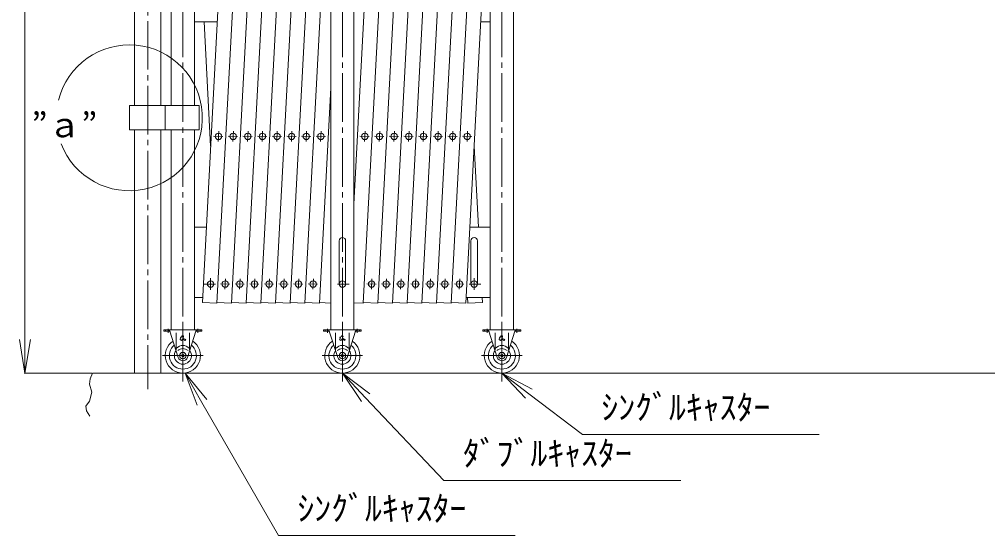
# Model space of a CAD drawing. Units: millimetres, scale not verified. Extents: x -8390 to 3202, y -1728 to 1728.
# Drawn here: x -3131 to -1341, y -1728 to -773 of the extents above; entities that cross this region are included whole.
import ezdxf
from ezdxf.enums import TextEntityAlignment as Align

# ---------------------------------------------------------------- set-up
doc = ezdxf.new("R2010")
doc.units = ezdxf.units.MM
doc.header["$LTSCALE"] = 10
doc.linetypes.add('CHAIN2', pattern=[12, 9, -1, 1, -1])
doc.linetypes.add('DASHED2', pattern=[3, 2, -1])
for name, color, linetype, lineweight in [('0-2_10 当社外形線', 7, 'Continuous', 18), ('0-3_12 当社中心線', 7, 'CHAIN2', 18), ('0-4_13 当社破線', 7, 'DASHED2', 18), ('0-6_20 躯体・土木、外形線', 7, 'Continuous', 18), ('0-7_30 関連外形線', 7, 'Continuous', 18), ('0-9_32 関連中心線', 7, 'CHAIN2', 18), ('0-A_21 躯体・土木細線', 7, 'Continuous', 18), ('0-B_05 寸法', 7, 'Continuous', 18)]:
    doc.layers.add(name, color=color, linetype=linetype, lineweight=lineweight)
doc.styles.add('ＭＳ ゴシック', font='')
doc.styles.get('ＭＳ ゴシック').set_extended_font_data('MS Gothic')

msp = doc.modelspace()

# ---------------------------------------------------------------- linework, layer by layer
at = {"layer": '0-2_10 当社外形線'}
for p, q in [((-2217.72, -167.24), (-2217.72, -1347.24)), ((-2708.14, -206.46), (-2766.07, -1297.91)), ((-2302.15, -207.89), (-2360.01, -1297.91)), ((-2850.42, -577.24), (-2850.42, -932.24)), ((-2807.72, -577.24), (-2807.72, -932.24)), ((-2555.42, -732.24), (-2555.42, -1347.24)), ((-2512.72, -732.24), (-2512.72, -1347.24)), ((-2807.72, -777.24), (-2765.51, -777.24)), ((-2777.72, -1007.24), (-2789.93, -777.24)), ((-2260.42, -777.24), (-2278.23, -777.24)), ((-2861.57, -932.24), (-2861.57, -977.24)), ((-2799.07, -932.24), (-2799.07, -977.24)), ((-2850.42, -977.24), (-2850.42, -1347.24)), ((-2807.72, -977.24), (-2807.72, -1347.24)), ((-2290.42, -1006.92), (-2282.44, -1157.24)), ((-2807.72, -1157.24), (-2785.68, -1157.24)), ((-2260.42, -1157.24), (-2298.4, -1157.24)), ((-2540.07, -1262.24), (-2540.07, -1182.24)), ((-2528.07, -1182.24), (-2528.07, -1262.24)), ((-2296.42, -1262.24), (-2296.42, -1182.24)), ((-2284.42, -1182.24), (-2284.42, -1262.24)), ((-2792.58, -1287.24), (-2807.72, -1287.24)), ((-2305.3, -1287.24), (-2260.42, -1287.24)), ((-2302.61, -1287.24), (-2302.05, -1297.91)), ((-2275.54, -1287.24), (-2275.05, -1296.48)), ((-2766.07, -1297.91), (-2793.07, -1296.48)), ((-2555.42, -1297.6), (-2576.49, -1296.48)), ((-2495.37, -1297.91), (-2512.72, -1296.99)), ((-2468.3, -1297.91), (-2495.3, -1296.48)), ((-2441.23, -1297.91), (-2468.22, -1296.48)), ((-2414.16, -1297.91), (-2441.15, -1296.48)), ((-2387.08, -1297.91), (-2414.08, -1296.48)), ((-2360.01, -1297.91), (-2387.01, -1296.48)), ((-2332.94, -1297.91), (-2359.94, -1296.48)), ((-2302.05, -1297.91), (-2275.05, -1296.48)), ((-2794.07, -1347.24), (-2864.07, -1347.24)), ((-2837.64, -1397.98), (-2853.21, -1349.33)), ((-2841.57, -1352.74), (-2841.57, -1383.74)), ((-2832.91, -1360.4), (-2832.25, -1360.74)), ((-2804.93, -1349.33), (-2820.5, -1397.98)), ((-2816.57, -1352.74), (-2816.57, -1383.74)), ((-2499.07, -1347.24), (-2569.07, -1347.24)), ((-2542.64, -1397.98), (-2558.21, -1349.33)), ((-2546.57, -1352.74), (-2546.57, -1383.74)), ((-2537.91, -1360.4), (-2537.25, -1360.74)), ((-2509.93, -1349.33), (-2525.5, -1397.98)), ((-2521.57, -1352.74), (-2521.57, -1383.74)), ((-2204.07, -1347.24), (-2274.07, -1347.24)), ((-2247.64, -1397.98), (-2263.21, -1349.33)), ((-2251.57, -1352.74), (-2251.57, -1383.74)), ((-2242.91, -1360.4), (-2242.25, -1360.74)), ((-2214.93, -1349.33), (-2230.5, -1397.98)), ((-2226.57, -1352.74), (-2226.57, -1383.74)), ((-2834.04, -1364.11), (-2834.2, -1365.33)), ((-2834.2, -1365.33), (-2831.88, -1366.6)), ((-2834.04, -1364.11), (-2833.26, -1363.73)), ((-2831.88, -1366.6), (-2830.95, -1365.81)), ((-2831.05, -1364.95), (-2830.95, -1365.81)), ((-2829.74, -1363.68), (-2824.74, -1366.6)), ((-2829.03, -1362.4), (-2823.89, -1365.05)), ((-2824.74, -1366.6), (-2823.89, -1365.05)), ((-2539.04, -1364.11), (-2539.2, -1365.33)), ((-2539.2, -1365.33), (-2536.88, -1366.6)), ((-2539.04, -1364.11), (-2538.26, -1363.73)), ((-2536.88, -1366.6), (-2535.95, -1365.81)), ((-2536.04, -1364.95), (-2535.95, -1365.81)), ((-2534.73, -1363.68), (-2529.74, -1366.6)), ((-2534.03, -1362.4), (-2528.89, -1365.05)), ((-2529.74, -1366.6), (-2528.89, -1365.05)), ((-2244.04, -1364.11), (-2244.2, -1365.33)), ((-2244.2, -1365.33), (-2241.88, -1366.6)), ((-2244.04, -1364.11), (-2243.26, -1363.73)), ((-2241.88, -1366.6), (-2240.95, -1365.81)), ((-2241.04, -1364.95), (-2240.95, -1365.81)), ((-2239.73, -1363.68), (-2234.74, -1366.6)), ((-2239.03, -1362.4), (-2233.89, -1365.05)), ((-2234.74, -1366.6), (-2233.89, -1365.05))]:
    msp.add_line(p, q, dxfattribs=at)
for points in [[(-2217.72, -167.24), (-2260.42, -167.24), (-2260.42, -1347.24)], [(-2708.22, -208.01), (-2735.22, -206.57), (-2793.07, -1296.48)], [(-2681.07, -206.46), (-2739, -1297.91), (-2766, -1296.48)], [(-2653.99, -206.46), (-2711.93, -1297.91), (-2738.93, -1296.48)], [(-2626.92, -206.46), (-2684.86, -1297.91), (-2711.85, -1296.48)], [(-2599.86, -206.57), (-2657.79, -1297.91), (-2684.78, -1296.48)], [(-2572.78, -206.57), (-2630.71, -1297.91), (-2657.71, -1296.48)], [(-2545.71, -206.57), (-2603.64, -1297.91), (-2630.64, -1296.48)], [(-2437.59, -209.33), (-2464.58, -207.89), (-2512.72, -1114.71)], [(-2410.51, -209.33), (-2437.51, -207.89), (-2495.37, -1297.91)], [(-2383.44, -209.33), (-2410.44, -207.89), (-2468.3, -1297.91)], [(-2356.37, -209.33), (-2383.37, -207.89), (-2441.23, -1297.91)], [(-2329.3, -209.33), (-2356.29, -207.89), (-2414.16, -1297.91)], [(-2302.23, -209.33), (-2329.22, -207.89), (-2387.08, -1297.91)], [(-2302.15, -207.89), (-2275.15, -209.33), (-2332.94, -1297.91)], [(-2276.14, -737.98), (-2305.87, -1297.91), (-2332.86, -1296.48)], [(-2555.42, -899.45), (-2576.57, -1297.91), (-2603.57, -1296.48)], [(-2799.07, -932.24), (-2928.04, -932.24), (-2928.04, -977.24), (-2799.07, -977.24)], [(-2864.07, -1347.24), (-2864.07, -1349.54), (-2854.6, -1349.54)], [(-2832.91, -1360.4), (-2833.5, -1361.48), (-2832.86, -1361.86)], [(-2794.07, -1347.24), (-2794.07, -1349.54), (-2803.54, -1349.54)], [(-2569.07, -1347.24), (-2569.07, -1349.54), (-2559.6, -1349.54)], [(-2537.91, -1360.4), (-2538.5, -1361.48), (-2537.86, -1361.86)], [(-2499.07, -1347.24), (-2499.07, -1349.54), (-2508.53, -1349.54)], [(-2274.07, -1347.24), (-2274.07, -1349.54), (-2264.6, -1349.54)], [(-2242.91, -1360.4), (-2243.5, -1361.48), (-2242.86, -1361.86)], [(-2204.07, -1347.24), (-2204.07, -1349.54), (-2213.53, -1349.54)]]:
    msp.add_lwpolyline(points, dxfattribs=at)
for centre, radius in [((-2763.23, -989.03), 6), ((-2736.16, -989.03), 6), ((-2709.09, -989.03), 6), ((-2682.02, -989.03), 6), ((-2654.95, -989.03), 6), ((-2627.87, -989.03), 6), ((-2600.8, -989.03), 6), ((-2573.73, -989.03), 6), ((-2492.53, -989.03), 6), ((-2465.46, -989.03), 6), ((-2438.39, -989.03), 6), ((-2411.31, -989.03), 6), ((-2384.24, -989.03), 6), ((-2357.17, -989.03), 6), ((-2330.1, -989.03), 6), ((-2303.03, -989.03), 6), ((-2777.72, -1262.24), 6), ((-2750.66, -1262.24), 6), ((-2723.59, -1262.24), 6), ((-2696.52, -1262.24), 6), ((-2669.45, -1262.24), 6), ((-2642.38, -1262.24), 6), ((-2615.3, -1262.24), 6), ((-2588.23, -1262.24), 6), ((-2534.07, -1262.24), 6), ((-2479.96, -1262.24), 6), ((-2452.89, -1262.24), 6), ((-2425.82, -1262.24), 6), ((-2398.75, -1262.24), 6), ((-2371.67, -1262.24), 6), ((-2344.6, -1262.24), 6), ((-2317.53, -1262.24), 6), ((-2290.42, -1262.24), 6), ((-2829.07, -1394.74), 6), ((-2829.07, -1394.74), 1.5), ((-2534.07, -1394.74), 6), ((-2534.07, -1394.74), 1.5), ((-2239.07, -1394.74), 6), ((-2239.07, -1394.74), 1.5)]:
    msp.add_circle(centre, radius, dxfattribs=at)
for centre, radius, start, end in [((-2534.07, -1182.24), 6, 0, 180), ((-2290.42, -1182.24), 6, 359.99991, 179.99991), ((-2856.07, -1350.24), 3, 17.74521, 89.99998), ((-2854.6, -1351.54), 2, 17.74521, 89.99998), ((-2827.79, -1363.92), 5.47, 122.27789, 178.06362), ((-2834.13, -1360.43), 5.47, 304.36918, 0.07583), ((-2829.62, -1358.99), 1.15, 82.54008, 195.52258), ((-2829.74, -1359.95), 2.12, 39.89269, 82.54008), ((-2829, -1359.33), 1.15, 286.91015, 0.09193), ((-2829, -1359.33), 1.15, 0.07583, 39.89269), ((-2803.54, -1351.54), 2, 89.99998, 162.25475), ((-2802.07, -1350.24), 3, 89.99998, 162.25475), ((-2561.07, -1350.24), 3, 17.74521, 89.99998), ((-2559.6, -1351.54), 2, 17.74521, 89.99998), ((-2532.79, -1363.92), 5.47, 122.27789, 178.06362), ((-2539.13, -1360.43), 5.47, 304.36918, 0.07583), ((-2534.62, -1358.99), 1.15, 82.54008, 195.52258), ((-2534.74, -1359.95), 2.12, 39.89269, 82.54008), ((-2534, -1359.33), 1.15, 286.91015, 0.09193), ((-2534, -1359.33), 1.15, 0.07583, 39.89269), ((-2508.53, -1351.54), 2, 89.99998, 162.25475), ((-2507.07, -1350.24), 3, 89.99998, 162.25475), ((-2266.07, -1350.24), 3, 17.74521, 89.99998), ((-2264.6, -1351.54), 2, 17.74521, 89.99998), ((-2237.79, -1363.92), 5.47, 122.27789, 178.06362), ((-2244.13, -1360.43), 5.47, 304.36918, 0.07583), ((-2239.62, -1358.99), 1.15, 82.54008, 195.52258), ((-2239.74, -1359.95), 2.12, 39.89269, 82.54008), ((-2239, -1359.33), 1.15, 286.91015, 0.09193), ((-2239, -1359.33), 1.15, 0.07583, 39.89269), ((-2213.53, -1351.54), 2, 89.99998, 162.25475), ((-2212.07, -1350.24), 3, 89.99998, 162.25475), ((-2829.07, -1394.74), 32.5, 124.10171, 55.89828), ((-2829.07, -1394.74), 25, 129.2203, 50.7797), ((-2829.07, -1390.74), 15, 39.9445, 140.05546), ((-2534.07, -1394.74), 32.5, 124.10171, 55.89828), ((-2534.07, -1394.74), 25, 129.2203, 50.7797), ((-2534.07, -1390.74), 15, 39.9445, 140.05546), ((-2239.07, -1394.74), 32.5, 124.10171, 55.89828), ((-2239.07, -1394.74), 25, 129.2203, 50.7797), ((-2239.07, -1390.74), 15, 39.9445, 140.05546), ((-2829.07, -1394.74), 15.85, 143.01581, 36.98419), ((-2829.07, -1395.64), 14, 47.26789, 132.73208), ((-2534.07, -1394.74), 15.85, 143.01581, 36.98419), ((-2534.07, -1395.64), 14, 47.26789, 132.73208), ((-2239.07, -1394.74), 15.85, 143.01581, 36.98419), ((-2239.07, -1395.64), 14, 47.26789, 132.73208), ((-2829.07, -1395.24), 9, 197.74526, 342.25472), ((-2534.07, -1395.24), 9, 197.74526, 342.25472), ((-2239.07, -1395.24), 9, 197.74526, 342.25472)]:
    msp.add_arc(centre, radius, start, end, dxfattribs=at)
at = {"layer": '0-3_12 当社中心線'}
for p, q in [((-2829.07, -1442.38), (-2829.07, -127.24)), ((-2239.07, -1442.38), (-2239.07, -127.24)), ((-2534.07, -1442.38), (-2534.07, -696.14)), ((-2762.72, -979.43), (-2763.74, -998.54)), ((-2735.65, -979.43), (-2736.67, -998.54)), ((-2708.58, -979.43), (-2709.59, -998.54)), ((-2681.51, -979.43), (-2682.52, -998.54)), ((-2654.44, -979.43), (-2655.45, -998.54)), ((-2627.36, -979.43), (-2628.38, -998.54)), ((-2600.29, -979.43), (-2601.31, -998.54)), ((-2573.22, -979.43), (-2574.23, -998.54)), ((-2492.02, -979.43), (-2493.04, -998.54)), ((-2464.95, -979.43), (-2465.96, -998.54)), ((-2437.88, -979.43), (-2438.89, -998.54)), ((-2410.8, -979.43), (-2411.82, -998.54)), ((-2383.73, -979.43), (-2384.75, -998.54)), ((-2356.66, -979.43), (-2357.67, -998.54)), ((-2329.59, -979.43), (-2330.6, -998.54)), ((-2302.52, -979.43), (-2303.53, -998.54)), ((-2755.07, -989.46), (-2772.19, -988.55)), ((-2727.99, -989.46), (-2745.12, -988.55)), ((-2700.92, -989.46), (-2718.05, -988.55)), ((-2673.85, -989.46), (-2690.98, -988.55)), ((-2646.78, -989.46), (-2663.91, -988.55)), ((-2619.71, -989.46), (-2636.83, -988.55)), ((-2592.63, -989.46), (-2609.76, -988.55)), ((-2565.56, -989.46), (-2582.69, -988.55)), ((-2484.36, -989.46), (-2501.49, -988.55)), ((-2457.29, -989.46), (-2474.42, -988.55)), ((-2430.22, -989.46), (-2447.35, -988.55)), ((-2403.15, -989.46), (-2420.28, -988.55)), ((-2376.07, -989.46), (-2393.2, -988.55)), ((-2349, -989.46), (-2366.13, -988.55)), ((-2321.93, -989.46), (-2339.06, -988.55)), ((-2294.86, -989.46), (-2311.99, -988.55)), ((-2777.72, -1273.08), (-2777.72, -1251.55)), ((-2750.16, -1252.64), (-2751.17, -1271.75)), ((-2723.08, -1252.64), (-2724.1, -1271.75)), ((-2696.01, -1252.64), (-2697.03, -1271.75)), ((-2668.94, -1252.64), (-2669.95, -1271.75)), ((-2641.87, -1252.64), (-2642.88, -1271.75)), ((-2614.79, -1252.64), (-2615.81, -1271.75)), ((-2587.72, -1252.64), (-2588.74, -1271.75)), ((-2534.07, -1273.08), (-2534.07, -1251.55)), ((-2479.45, -1252.64), (-2480.47, -1271.75)), ((-2452.38, -1252.64), (-2453.39, -1271.75)), ((-2425.31, -1252.64), (-2426.32, -1271.75)), ((-2398.24, -1252.64), (-2399.25, -1271.75)), ((-2371.16, -1252.64), (-2372.18, -1271.75)), ((-2344.09, -1252.64), (-2345.11, -1271.75)), ((-2317.02, -1252.64), (-2318.03, -1271.75)), ((-2290.42, -1273.08), (-2290.42, -1251.55)), ((-2768.52, -1262.24), (-2790.36, -1262.24)), ((-2742.5, -1262.68), (-2759.63, -1261.77)), ((-2715.42, -1262.68), (-2732.55, -1261.77)), ((-2688.35, -1262.68), (-2705.48, -1261.77)), ((-2661.28, -1262.68), (-2678.41, -1261.77)), ((-2634.21, -1262.68), (-2651.34, -1261.77)), ((-2607.14, -1262.68), (-2624.26, -1261.77)), ((-2580.06, -1262.68), (-2597.19, -1261.77)), ((-2543.27, -1262.24), (-2521.42, -1262.24)), ((-2471.79, -1262.68), (-2488.92, -1261.77)), ((-2444.72, -1262.68), (-2461.85, -1261.77)), ((-2417.65, -1262.68), (-2434.78, -1261.77)), ((-2390.58, -1262.68), (-2407.71, -1261.77)), ((-2363.51, -1262.68), (-2380.63, -1261.77)), ((-2336.43, -1262.68), (-2353.56, -1261.77)), ((-2309.36, -1262.68), (-2326.49, -1261.77)), ((-2299.62, -1262.24), (-2277.77, -1262.24)), ((-2829.07, -1343.12), (-2829.07, -1431.32)), ((-2534.07, -1343.12), (-2534.07, -1431.32)), ((-2239.07, -1343.12), (-2239.07, -1431.32)), ((-2856.57, -1344.98), (-2856.57, -1352.74)), ((-2801.57, -1344.98), (-2801.57, -1352.74)), ((-2561.57, -1344.98), (-2561.57, -1352.74)), ((-2506.57, -1344.98), (-2506.57, -1352.74)), ((-2266.57, -1344.98), (-2266.57, -1352.74)), ((-2211.57, -1344.98), (-2211.57, -1352.74)), ((-2866.57, -1394.74), (-2791.57, -1394.74)), ((-2571.57, -1394.74), (-2496.57, -1394.74)), ((-2276.57, -1394.74), (-2201.57, -1394.74))]:
    msp.add_line(p, q, dxfattribs=at)
at = {"layer": '0-4_13 当社破線'}
for p, q in [((-2860.97, -1347.24), (-2860.97, -1349.54)), ((-2797.17, -1347.24), (-2797.17, -1349.54)), ((-2565.97, -1347.24), (-2565.97, -1349.54)), ((-2502.17, -1347.24), (-2502.17, -1349.54)), ((-2270.97, -1347.24), (-2270.97, -1349.54)), ((-2207.17, -1347.24), (-2207.17, -1349.54))]:
    msp.add_line(p, q, dxfattribs=at)
for centre in [(-2829.07, -1394.74), (-2534.07, -1394.74), (-2239.07, -1394.74)]:
    msp.add_circle(centre, 2, dxfattribs=at)
at = {"layer": '0-6_20 躯体・土木、外形線'}
msp.add_line((2767.63, -1427.24), (-2996.53, -1427.24), dxfattribs=at)
at = {"layer": '0-7_30 関連外形線'}
for p, q in [((-2918.37, -932.24), (-2918.37, -577.24)), ((-2869.77, -577.24), (-2869.77, -932.24)), ((-2918.37, -977.24), (-2918.37, -1427.24)), ((-2869.77, -1427.24), (-2869.77, -977.24))]:
    msp.add_line(p, q, dxfattribs=at)
at = {"layer": '0-9_32 関連中心線'}
msp.add_line((-2894.07, 64.35), (-2894.07, -1456.68), dxfattribs=at)
at = {"layer": '0-A_21 躯体・土木細線'}
msp.add_lwpolyline([(-2996.53, -1427.24), (-3000.66, -1437.51), (-3001.6, -1447.7), (-2997.16, -1462.28), (-3001.6, -1478.76), (-3008.25, -1487.95), (-3007.1, -1497.05), (-3000.96, -1506.97)], dxfattribs=at)
at = {"layer": '0-B_05 寸法'}
for p, q in [((-3121.07, -1364.74), (-3121.07, -229.74)), ((-3110.66, -1364.74), (-3121.07, -1427.24)), ((-2997.53, -1427.24), (-3122.32, -1427.24)), ((-2802.91, -1486.37), (-2824.99, -1426.98)), ((-2498.7, -1479.82), (-2534.07, -1427.24)), ((-2195.66, -1473.4), (-2239.07, -1427.24))]:
    msp.add_line(p, q, dxfattribs=at)
for points in [[(-3131.49, -1364.74), (-3121.07, -1427.24), (-3121.07, -1364.74)], [(-2784.84, -1476), (-2824.99, -1426.98), (-2793.87, -1481.19)], [(-2483.56, -1465.51), (-2534.07, -1427.24), (-2491.13, -1472.66)], [(-2183.04, -1456.83), (-2239.07, -1427.24), (-2189.35, -1465.11)], [(-2189.35, -1465.11), (-2090.09, -1540.71), (-1651.97, -1540.71)], [(-2793.87, -1481.19), (-2652.32, -1727.75), (-2214.19, -1727.75)], [(-2491.13, -1472.66), (-2346.29, -1625.89), (-1908.16, -1625.89)]]:
    msp.add_lwpolyline(points, dxfattribs=at)
msp.add_arc((-2928.04, -954.74), 135, 200.7625, 166.02907, dxfattribs=at)

# ---------------------------------------------------------------- texts
at = {"layer": '0-B_05 寸法', "style": 'ＭＳ ゴシック'}
for s, p in [('”ａ”', (-3109.05, -1004.52)), ('ｼﾝｸﾞﾙｷｬｽﾀｰ', (-2055.1, -1526.83)), ('ﾀﾞﾌﾞﾙｷｬｽﾀｰ', (-2311.29, -1612.01)), ('ｼﾝｸﾞﾙｷｬｽﾀｰ', (-2617.32, -1713.87))]:
    msp.add_text(s, height=45.82, dxfattribs=at).set_placement(p, align=Align.BOTTOM_LEFT)

doc.saveas('drawing.dxf')
